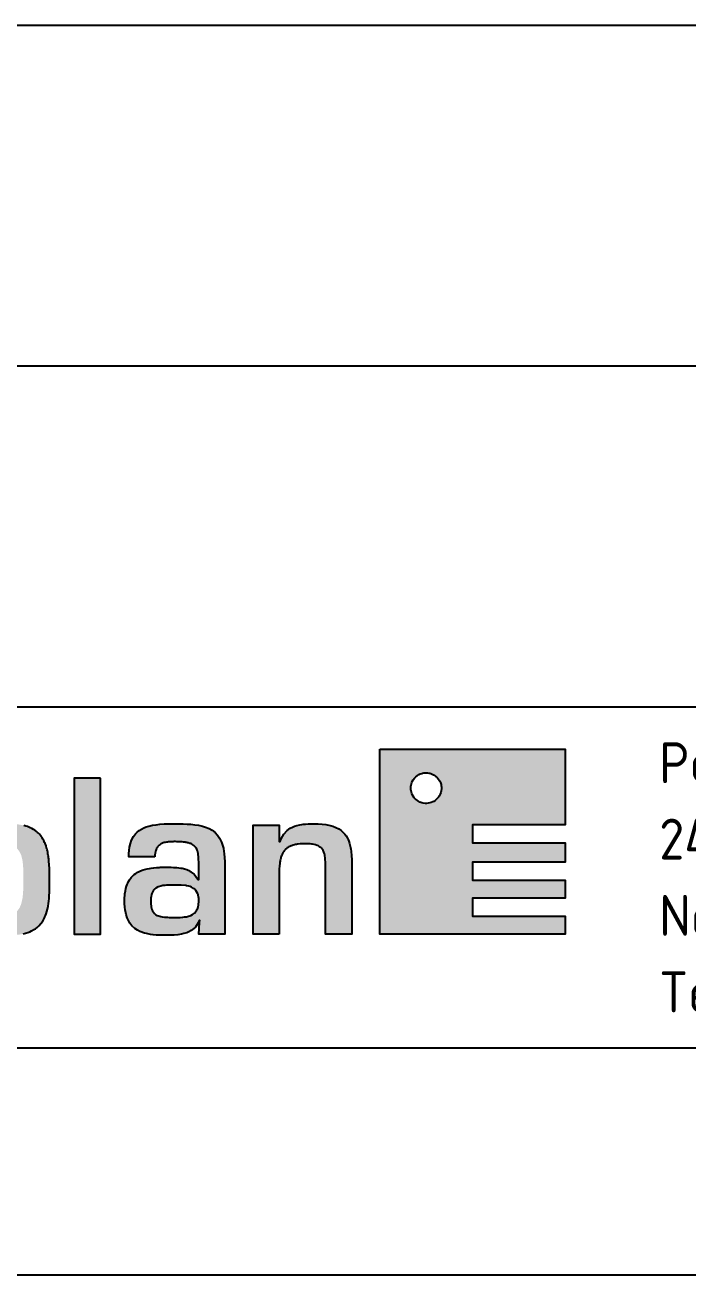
# Model space of a CAD drawing. Header units: millimetres. Extents: x 0 to 29700, y 0 to 21000.
# Drawn here: x 14661 to 17577, y 0 to 5500 of the extents above; entities that cross this region are included whole.
import ezdxf
from ezdxf.enums import TextEntityAlignment as Align

# ---------------------------------------------------------------- set-up
doc = ezdxf.new("R2010")
doc.units = ezdxf.units.MM
doc.header["$LTSCALE"] = 100
for name, color, linetype in [('00KAD025', 2, 'Continuous'), ('00KAD070', 5, 'Continuous'), ('BL$2----', 7, 'Continuous'), ('BL$4----', 7, 'Continuous')]:
    doc.layers.add(name, color=color, linetype=linetype)
doc.styles.add('STABICAD-018', font='ISOCP.SHX', dxfattribs={"height": 180})
doc.styles.add('STABICAD-025', font='ISOCP.SHX', dxfattribs={"height": 250})
doc.styles.add('STABICAD-035', font='ISOCP.SHX', dxfattribs={"height": 350})
doc.styles.add('STABICAD-050', font='ISOCP.SHX', dxfattribs={"height": 500})

# ---------------------------------------------------------------- blocks, each defined once
blk = doc.blocks.new('A4-LANDSCAPE')
at = {"layer": '00KAD025', "linetype": 'Continuous'}
blk.add_line((0, 0), (297, 0), dxfattribs=at)
at = {"layer": '00KAD070', "linetype": 'Continuous'}
blk.add_line((10, 10), (287, 10), dxfattribs=at)
blk = doc.blocks.new('tb.logo')
h = blk.add_hatch(color=10)
h.paths.add_polyline_path([(46.789, 3.168), (50.866, 3.168), (50.866, 4.014), (46.789, 4.014), (46.789, 4.806), (50.866, 4.806), (50.866, 8.136), (42.711, 8.136), (42.711, 0), (50.866, 0), (50.866, 0.792), (46.789, 0.792), (46.789, 1.584), (50.866, 1.584), (50.866, 2.376), (46.789, 2.376)])
h.paths.add_polyline_path([(44.965, 5.785), (44.907, 5.768), (44.837, 5.755), (44.771, 5.75), (44.707, 5.751), (44.619, 5.762), (44.558, 5.777), (44.479, 5.806), (44.431, 5.83), (44.363, 5.872), (44.304, 5.918), (44.267, 5.953), (44.229, 5.995), (44.173, 6.074), (44.14, 6.136), (44.116, 6.192), (44.101, 6.24), (44.09, 6.283), (44.078, 6.359), (44.075, 6.423), (44.078, 6.489), (44.092, 6.574), (44.103, 6.617), (44.12, 6.666), (44.142, 6.716), (44.186, 6.794), (44.231, 6.855), (44.29, 6.918), (44.349, 6.966), (44.425, 7.015), (44.488, 7.046), (44.572, 7.076), (44.659, 7.093), (44.734, 7.099), (44.809, 7.096), (44.873, 7.087), (44.918, 7.078), (44.962, 7.064), (45.018, 7.043), (45.078, 7.013), (45.122, 6.986), (45.183, 6.943), (45.241, 6.886), (45.285, 6.834), (45.328, 6.771), (45.353, 6.726), (45.38, 6.664), (45.404, 6.589), (45.414, 6.538), (45.423, 6.464), (45.423, 6.405), (45.413, 6.302), (45.396, 6.23), (45.37, 6.16), (45.327, 6.076), (45.29, 6.021), (45.254, 5.976), (45.192, 5.916), (45.14, 5.874), (45.084, 5.838), (45.043, 5.817)], flags=16)
for points in [[(29.276, 0), (30.427, 0), (30.427, 6.855), (29.276, 6.855)], [(38.287, 4.077), (38.287, 4.798), (37.136, 4.798), (37.136, 0), (38.287, 0), (38.287, 1.954), (38.287, 2.543), (38.286, 2.734), (38.291, 2.867), (38.298, 2.993), (38.312, 3.131), (38.317, 3.169), (38.327, 3.23), (38.338, 3.284), (38.353, 3.346), (38.37, 3.404), (38.393, 3.466), (38.415, 3.518), (38.429, 3.544), (38.463, 3.605), (38.494, 3.649), (38.532, 3.695), (38.565, 3.729), (38.628, 3.782), (38.685, 3.821), (38.736, 3.849), (38.797, 3.877), (38.849, 3.897), (38.896, 3.912), (38.962, 3.929), (39.008, 3.939), (39.052, 3.948), (39.107, 3.956), (39.212, 3.968), (39.267, 3.972), (39.325, 3.974), (39.37, 3.976), (39.452, 3.976), (39.497, 3.976), (39.58, 3.973), (39.652, 3.968), (39.716, 3.961), (39.757, 3.955), (39.827, 3.942), (39.884, 3.928), (39.956, 3.904), (40.032, 3.87), (40.105, 3.821), (40.144, 3.783), (40.195, 3.72), (40.229, 3.664), (40.257, 3.598), (40.277, 3.535), (40.291, 3.478), (40.314, 3.326), (40.325, 3.121), (40.326, 2.253), (40.326, 0), (41.477, 0), (41.477, 2.361), (41.477, 3.162), (41.479, 3.275), (41.471, 3.441), (41.45, 3.642), (41.437, 3.733), (41.422, 3.816), (41.378, 3.99), (41.344, 4.087), (41.315, 4.157), (41.285, 4.22), (41.229, 4.317), (41.173, 4.394), (41.114, 4.461), (41.016, 4.551), (40.906, 4.628), (40.772, 4.697), (40.641, 4.747), (40.525, 4.781), (40.345, 4.817), (40.172, 4.839), (40.003, 4.85), (39.856, 4.853), (39.745, 4.853), (39.638, 4.851), (39.561, 4.848), (39.448, 4.841), (39.348, 4.831), (39.287, 4.823), (39.201, 4.809), (39.059, 4.776), (38.967, 4.747), (38.874, 4.709), (38.771, 4.654), (38.632, 4.552), (38.489, 4.395), (38.374, 4.197), (38.324, 4.077)]]:
    blk.add_hatch(color=152).paths.add_polyline_path(points)
h = blk.add_hatch(color=152)
h.paths.add_polyline_path([(23.709, -2.075), (24.86, -2.075), (24.86, 0.64), (24.907, 0.64), (24.949, 0.546), (25.01, 0.449), (25.078, 0.362), (25.186, 0.257), (25.281, 0.186), (25.402, 0.117), (25.579, 0.046), (25.688, 0.014), (25.88, -0.024), (25.992, -0.038), (26.296, -0.054), (26.486, -0.053), (26.6, -0.047), (26.71, -0.038), (26.875, -0.017), (26.95, -0.004), (27.022, 0.01), (27.129, 0.037), (27.233, 0.071), (27.326, 0.106), (27.391, 0.136), (27.502, 0.196), (27.562, 0.235), (27.639, 0.292), (27.715, 0.36), (27.81, 0.466), (27.887, 0.575), (27.961, 0.71), (27.985, 0.761), (28.007, 0.816), (28.036, 0.894), (28.067, 0.997), (28.093, 1.098), (28.118, 1.223), (28.138, 1.345), (28.152, 1.451), (28.163, 1.564), (28.173, 1.699), (28.18, 1.828), (28.185, 1.981), (28.187, 2.107), (28.187, 2.24), (28.187, 2.308), (28.187, 2.4), (28.187, 2.483), (28.186, 2.572), (28.184, 2.679), (28.182, 2.772), (28.178, 2.886), (28.171, 3.046), (28.158, 3.215), (28.149, 3.304), (28.142, 3.361), (28.136, 3.413), (28.129, 3.46), (28.117, 3.529), (28.105, 3.599), (28.092, 3.658), (28.079, 3.714), (28.068, 3.759), (28.056, 3.802), (28.032, 3.877), (28.005, 3.955), (27.994, 3.983), (27.971, 4.037), (27.933, 4.116), (27.897, 4.181), (27.857, 4.246), (27.819, 4.298), (27.784, 4.343), (27.742, 4.392), (27.696, 4.439), (27.66, 4.472), (27.629, 4.499), (27.608, 4.516), (27.539, 4.567), (27.481, 4.604), (27.411, 4.644), (27.335, 4.681), (27.271, 4.708), (27.211, 4.73), (27.138, 4.754), (27.055, 4.777), (26.972, 4.796), (26.885, 4.812), (26.804, 4.825), (26.705, 4.837), (26.634, 4.843), (26.531, 4.849), (26.454, 4.852), (26.373, 4.853), (26.285, 4.853), (26.192, 4.85), (26.071, 4.844), (25.976, 4.835), (25.872, 4.821), (25.785, 4.805), (25.738, 4.795), (25.665, 4.776), (25.562, 4.744), (25.519, 4.727), (25.446, 4.696), (25.376, 4.661), (25.311, 4.622), (25.247, 4.579), (25.187, 4.532), (25.119, 4.469), (25.056, 4.401), (25.009, 4.342), (24.979, 4.3), (24.941, 4.242), (24.904, 4.179), (24.875, 4.124), (24.857, 4.088), (24.852, 4.077), (24.815, 4.077), (24.819, 4.135), (24.822, 4.187), (24.826, 4.257), (24.83, 4.311), (24.833, 4.36), (24.838, 4.435), (24.842, 4.503), (24.846, 4.573), (24.85, 4.63), (24.852, 4.66), (24.857, 4.749), (24.86, 4.798), (23.709, 4.798)])
h.paths.add_polyline_path([(24.939, 3.401), (24.966, 3.481), (25.038, 3.623), (25.062, 3.657), (25.124, 3.728), (25.167, 3.767), (25.254, 3.827), (25.356, 3.878), (25.413, 3.899), (25.499, 3.924), (25.583, 3.942), (25.639, 3.952), (25.702, 3.96), (25.795, 3.969), (25.866, 3.973), (25.924, 3.975), (26.19, 3.969), (26.357, 3.947), (26.581, 3.878), (26.682, 3.821), (26.784, 3.735), (26.868, 3.623), (26.939, 3.472), (26.997, 3.234), (27.018, 3.056), (27.028, 2.901), (27.034, 2.698), (27.036, 2.552), (27.036, 2.274), (27.033, 2.037), (27.019, 1.773), (26.997, 1.58), (26.941, 1.329), (26.867, 1.156), (26.82, 1.085), (26.762, 1.019), (26.662, 0.944), (26.536, 0.886), (26.425, 0.856), (26.229, 0.83), (26.108, 0.824), (25.988, 0.823), (25.804, 0.829), (25.711, 0.838), (25.572, 0.859), (25.421, 0.899), (25.302, 0.95), (25.199, 1.015), (25.097, 1.111), (25.011, 1.241), (24.942, 1.416), (24.905, 1.572), (24.885, 1.711), (24.872, 1.858), (24.864, 1.999), (24.861, 2.104), (24.86, 2.244), (24.86, 2.348), (24.86, 2.55), (24.862, 2.696), (24.865, 2.822), (24.869, 2.926), (24.888, 3.147), (24.899, 3.222), (24.918, 3.322)], flags=16)
h = blk.add_hatch(color=152)
h.paths.add_polyline_path([(32.435, 4.715), (32.328, 4.671), (32.224, 4.618), (32.133, 4.559), (32.046, 4.488), (31.964, 4.405), (31.88, 4.292), (31.793, 4.126), (31.745, 3.991), (31.706, 3.831), (31.683, 3.679), (31.673, 3.542), (31.669, 3.4), (32.821, 3.4), (32.821, 3.444), (32.823, 3.491), (32.829, 3.54), (32.831, 3.563), (32.844, 3.633), (32.856, 3.675), (32.876, 3.735), (32.905, 3.795), (32.94, 3.846), (32.976, 3.887), (33.009, 3.916), (33.048, 3.945), (33.087, 3.968), (33.143, 3.994), (33.183, 4.009), (33.231, 4.023), (33.273, 4.033), (33.323, 4.043), (33.37, 4.05), (33.431, 4.057), (33.513, 4.063), (33.57, 4.065), (33.628, 4.066), (33.671, 4.067), (33.73, 4.067), (33.789, 4.066), (33.852, 4.065), (33.909, 4.063), (33.969, 4.06), (34.019, 4.056), (34.077, 4.05), (34.134, 4.043), (34.178, 4.036), (34.242, 4.024), (34.282, 4.014), (34.368, 3.988), (34.423, 3.965), (34.482, 3.934), (34.534, 3.896), (34.582, 3.851), (34.625, 3.799), (34.658, 3.737), (34.684, 3.678), (34.704, 3.611), (34.719, 3.54), (34.729, 3.477), (34.736, 3.409), (34.743, 3.317), (34.749, 3.132), (34.749, 2.429), (34.749, 2.395), (34.713, 2.395), (34.692, 2.435), (34.655, 2.496), (34.593, 2.577), (34.576, 2.597), (34.541, 2.634), (34.509, 2.664), (34.472, 2.695), (34.445, 2.715), (34.416, 2.736), (34.351, 2.775), (34.314, 2.795), (34.308, 2.798), (34.28, 2.811), (34.218, 2.836), (34.122, 2.868), (34.074, 2.881), (34.012, 2.895), (33.966, 2.904), (33.875, 2.917), (33.791, 2.927), (33.758, 2.93), (33.638, 2.937), (33.541, 2.941), (33.487, 2.942), (33.41, 2.943), (33.333, 2.943), (33.271, 2.943), (33.174, 2.942), (33.102, 2.94), (33.055, 2.939), (33.007, 2.937), (32.89, 2.929), (32.769, 2.918), (32.66, 2.904), (32.576, 2.891), (32.473, 2.87), (32.418, 2.857), (32.31, 2.826), (32.193, 2.783), (32.135, 2.757), (32.032, 2.703), (31.984, 2.672), (31.914, 2.622), (31.851, 2.567), (31.822, 2.539), (31.776, 2.488), (31.744, 2.448), (31.703, 2.39), (31.659, 2.316), (31.622, 2.24), (31.595, 2.176), (31.57, 2.103), (31.543, 2.005), (31.52, 1.897), (31.501, 1.766), (31.496, 1.704), (31.489, 1.599), (31.487, 1.488), (31.489, 1.348), (31.499, 1.185), (31.515, 1.061), (31.536, 0.942), (31.556, 0.857), (31.603, 0.711), (31.656, 0.593), (31.721, 0.48), (31.81, 0.366), (31.932, 0.253), (32.059, 0.168), (32.164, 0.115), (32.356, 0.045), (32.452, 0.02), (32.62, -0.013), (32.737, -0.028), (32.875, -0.041), (33.09, -0.052), (33.221, -0.054), (33.384, -0.054), (33.529, -0.052), (33.673, -0.045), (33.829, -0.03), (33.983, -0.006), (34.097, 0.02), (34.224, 0.061), (34.316, 0.101), (34.421, 0.159), (34.534, 0.246), (34.599, 0.312), (34.723, 0.499), (34.768, 0.603), (34.795, 0.603), (34.788, 0.505), (34.749, 0), (35.901, 0), (35.901, 3.007), (35.901, 3.176), (35.871, 3.548), (35.859, 3.627), (35.831, 3.779), (35.798, 3.907), (35.75, 4.049), (35.666, 4.222), (35.578, 4.352), (35.471, 4.466), (35.336, 4.57), (35.205, 4.644), (35.048, 4.708), (34.915, 4.748), (34.743, 4.786), (34.578, 4.811), (34.405, 4.83), (34.246, 4.841), (34.056, 4.849), (33.889, 4.852), (33.736, 4.853), (33.572, 4.853), (33.436, 4.851), (33.234, 4.845), (33.035, 4.832), (32.871, 4.814), (32.716, 4.789), (32.554, 4.752)])
h.paths.add_polyline_path([(33.077, 2.116), (33.174, 2.134), (33.26, 2.145), (33.329, 2.15), (33.421, 2.154), (33.486, 2.156), (33.565, 2.157), (33.667, 2.157), (33.745, 2.157), (33.833, 2.156), (33.972, 2.152), (34.173, 2.134), (34.214, 2.128), (34.317, 2.105), (34.364, 2.091), (34.426, 2.067), (34.478, 2.041), (34.524, 2.012), (34.57, 1.976), (34.618, 1.928), (34.668, 1.852), (34.702, 1.777), (34.723, 1.715), (34.738, 1.635), (34.746, 1.561), (34.749, 1.468), (34.748, 1.412), (34.744, 1.351), (34.734, 1.273), (34.722, 1.213), (34.703, 1.147), (34.681, 1.091), (34.648, 1.028), (34.622, 0.99), (34.565, 0.927), (34.524, 0.892), (34.48, 0.863), (34.406, 0.824), (34.349, 0.802), (34.298, 0.786), (34.213, 0.766), (34.128, 0.753), (34.046, 0.744), (33.936, 0.736), (33.852, 0.733), (33.774, 0.732), (33.709, 0.732), (33.598, 0.732), (33.524, 0.733), (33.45, 0.735), (33.371, 0.738), (33.315, 0.741), (33.236, 0.748), (33.139, 0.76), (33.081, 0.771), (33.033, 0.782), (32.984, 0.797), (32.919, 0.823), (32.865, 0.852), (32.797, 0.905), (32.751, 0.96), (32.71, 1.03), (32.691, 1.078), (32.672, 1.138), (32.659, 1.2), (32.649, 1.265), (32.644, 1.315), (32.64, 1.38), (32.638, 1.455), (32.639, 1.53), (32.642, 1.577), (32.651, 1.652), (32.669, 1.737), (32.686, 1.792), (32.727, 1.88), (32.763, 1.933), (32.815, 1.989), (32.861, 2.025), (32.953, 2.077)], flags=16)
at = {"color": 10}
for points in [[(42.711, 8.136), (50.866, 8.136), (50.866, 4.806), (46.789, 4.806), (46.789, 4.014), (50.866, 4.014), (50.866, 3.168), (46.789, 3.168), (46.789, 2.376), (50.866, 2.376), (50.866, 1.584), (46.789, 1.584), (46.789, 0.792), (50.866, 0.792), (50.866, 0), (42.711, 0), (42.711, 8.136)], [(44.746, 7.099), (44.809, 7.096), (44.873, 7.087), (44.918, 7.078), (44.962, 7.064), (45.018, 7.043), (45.078, 7.013), (45.122, 6.986), (45.164, 6.956), (45.197, 6.928), (45.241, 6.886), (45.285, 6.834), (45.328, 6.771), (45.353, 6.726), (45.38, 6.664), (45.404, 6.589), (45.414, 6.538), (45.423, 6.464), (45.423, 6.405), (45.413, 6.302), (45.396, 6.23), (45.37, 6.16), (45.327, 6.076), (45.29, 6.021), (45.254, 5.976), (45.192, 5.916), (45.14, 5.874), (45.084, 5.838), (45.043, 5.817), (44.965, 5.785), (44.907, 5.768), (44.837, 5.755), (44.771, 5.75), (44.707, 5.751), (44.619, 5.762), (44.558, 5.777), (44.479, 5.806), (44.431, 5.83), (44.363, 5.872), (44.304, 5.918), (44.267, 5.953), (44.229, 5.995), (44.173, 6.074), (44.14, 6.136), (44.116, 6.192), (44.101, 6.24), (44.09, 6.283), (44.078, 6.359), (44.075, 6.423), (44.078, 6.489), (44.092, 6.574), (44.103, 6.617), (44.12, 6.666), (44.142, 6.716), (44.186, 6.794), (44.231, 6.855), (44.29, 6.918), (44.349, 6.966), (44.425, 7.015), (44.488, 7.046), (44.555, 7.07), (44.593, 7.08), (44.642, 7.09), (44.678, 7.095), (44.718, 7.098), (44.735, 7.099), (44.746, 7.099)]]:
    blk.add_lwpolyline(points, dxfattribs=at)
at = {"color": 152}
for points in [[(30.427, 6.855), (29.276, 6.855), (29.276, 0), (30.427, 0), (30.427, 6.855)], [(27.022, 0.01), (27.129, 0.037), (27.233, 0.071), (27.326, 0.106), (27.391, 0.136), (27.502, 0.196), (27.562, 0.235), (27.639, 0.292), (27.715, 0.36), (27.81, 0.466), (27.887, 0.575), (27.961, 0.71), (27.985, 0.761), (28.007, 0.816), (28.036, 0.894), (28.067, 0.997), (28.093, 1.098), (28.118, 1.223), (28.138, 1.345), (28.152, 1.451), (28.163, 1.564), (28.173, 1.699), (28.18, 1.828), (28.185, 1.981), (28.187, 2.107), (28.187, 2.24), (28.187, 2.308), (28.187, 2.4), (28.187, 2.483), (28.186, 2.572), (28.184, 2.679), (28.182, 2.772), (28.178, 2.886), (28.171, 3.046), (28.158, 3.215), (28.149, 3.304), (28.142, 3.361), (28.136, 3.413), (28.129, 3.46), (28.117, 3.529), (28.105, 3.599), (28.092, 3.658), (28.079, 3.714), (28.068, 3.759), (28.056, 3.802), (28.032, 3.877), (28.005, 3.955), (27.994, 3.983), (27.971, 4.037), (27.933, 4.116), (27.897, 4.181), (27.857, 4.246), (27.819, 4.298), (27.784, 4.343), (27.742, 4.392), (27.696, 4.439), (27.66, 4.472), (27.629, 4.499), (27.608, 4.516), (27.539, 4.567), (27.481, 4.604), (27.411, 4.644), (27.335, 4.681), (27.271, 4.708), (27.211, 4.73), (27.138, 4.754), (27.055, 4.777)], [(32.821, 3.4), (31.669, 3.4), (31.673, 3.542), (31.683, 3.679), (31.706, 3.831), (31.745, 3.991), (31.793, 4.126), (31.88, 4.292), (31.964, 4.405), (32.046, 4.488), (32.133, 4.559), (32.224, 4.618), (32.328, 4.671), (32.435, 4.715), (32.554, 4.752), (32.716, 4.789), (32.871, 4.814), (33.035, 4.832), (33.234, 4.845), (33.436, 4.851), (33.572, 4.853), (33.736, 4.853), (33.889, 4.852), (34.056, 4.849), (34.246, 4.841), (34.405, 4.83), (34.578, 4.811), (34.743, 4.786), (34.915, 4.748), (35.048, 4.708), (35.205, 4.644), (35.336, 4.57), (35.471, 4.466), (35.578, 4.352), (35.666, 4.222), (35.75, 4.049), (35.798, 3.907), (35.831, 3.779), (35.859, 3.627), (35.871, 3.548), (35.901, 3.176), (35.901, 3.007), (35.901, 0), (34.749, 0), (34.788, 0.505), (34.795, 0.603), (34.768, 0.603), (34.723, 0.499), (34.599, 0.312), (34.534, 0.246), (34.421, 0.159), (34.316, 0.101), (34.224, 0.061), (34.097, 0.02), (33.983, -0.006), (33.829, -0.03), (33.673, -0.045), (33.529, -0.052), (33.384, -0.054), (33.221, -0.054), (33.09, -0.052), (32.875, -0.041), (32.737, -0.028), (32.62, -0.013), (32.452, 0.02), (32.356, 0.045), (32.164, 0.115), (32.059, 0.168), (31.932, 0.253), (31.81, 0.366), (31.721, 0.48), (31.656, 0.593), (31.603, 0.711), (31.556, 0.857), (31.536, 0.942), (31.515, 1.061), (31.499, 1.185), (31.489, 1.348), (31.487, 1.488), (31.489, 1.599), (31.496, 1.704), (31.501, 1.766), (31.52, 1.897), (31.543, 2.005), (31.57, 2.103), (31.595, 2.176), (31.622, 2.24), (31.659, 2.316), (31.703, 2.39), (31.744, 2.448), (31.776, 2.488), (31.822, 2.539), (31.851, 2.567), (31.914, 2.622), (31.984, 2.672), (32.032, 2.703), (32.135, 2.757), (32.193, 2.783), (32.31, 2.826), (32.418, 2.857), (32.473, 2.87), (32.576, 2.891), (32.66, 2.904), (32.769, 2.918), (32.89, 2.929), (33.007, 2.937), (33.055, 2.939), (33.102, 2.94), (33.174, 2.942), (33.271, 2.943), (33.333, 2.943), (33.41, 2.943), (33.487, 2.942), (33.541, 2.941), (33.638, 2.937), (33.758, 2.93), (33.791, 2.927), (33.875, 2.917), (33.966, 2.904), (34.012, 2.895), (34.074, 2.881), (34.122, 2.868), (34.218, 2.836), (34.28, 2.811), (34.308, 2.798), (34.314, 2.795), (34.351, 2.775), (34.416, 2.736), (34.445, 2.715), (34.472, 2.695), (34.509, 2.664), (34.541, 2.634), (34.576, 2.597), (34.593, 2.577), (34.655, 2.496), (34.692, 2.435), (34.713, 2.395), (34.749, 2.395), (34.749, 2.429), (34.749, 3.132), (34.743, 3.317), (34.736, 3.409), (34.729, 3.477), (34.719, 3.54), (34.704, 3.611), (34.69, 3.658), (34.676, 3.695), (34.658, 3.737), (34.633, 3.783), (34.614, 3.812), (34.582, 3.851), (34.534, 3.896), (34.494, 3.925), (34.468, 3.942), (34.423, 3.965), (34.381, 3.983), (34.358, 3.991), (34.282, 4.014), (34.26, 4.02), (34.228, 4.027), (34.178, 4.036), (34.147, 4.041), (34.123, 4.045), (34.077, 4.05), (34.019, 4.056), (33.969, 4.06), (33.909, 4.063), (33.869, 4.065), (33.835, 4.066), (33.789, 4.066), (33.73, 4.067), (33.671, 4.067), (33.628, 4.066), (33.57, 4.065), (33.533, 4.063), (33.499, 4.062), (33.453, 4.058), (33.413, 4.055), (33.37, 4.05), (33.323, 4.043), (33.273, 4.033), (33.231, 4.023), (33.183, 4.009), (33.143, 3.994), (33.092, 3.97), (33.08, 3.964), (33.048, 3.945), (33.009, 3.916), (32.99, 3.899), (32.964, 3.873), (32.948, 3.855), (32.935, 3.837), (32.916, 3.81), (32.896, 3.776), (32.884, 3.75), (32.872, 3.722), (32.856, 3.675), (32.849, 3.653), (32.841, 3.616), (32.831, 3.563), (32.829, 3.54), (32.823, 3.491), (32.821, 3.444), (32.821, 3.4)], [(38.287, 0), (37.136, 0), (37.136, 4.798), (38.287, 4.798), (38.287, 4.077), (38.324, 4.077), (38.374, 4.197), (38.489, 4.395), (38.632, 4.552), (38.771, 4.654), (38.874, 4.709), (38.967, 4.747), (39.059, 4.776), (39.201, 4.809), (39.287, 4.823), (39.348, 4.831), (39.448, 4.841), (39.561, 4.848), (39.638, 4.851), (39.745, 4.853), (39.856, 4.853), (40.003, 4.85), (40.172, 4.839), (40.345, 4.817), (40.525, 4.781), (40.641, 4.747), (40.772, 4.697), (40.906, 4.628), (41.016, 4.551), (41.114, 4.461), (41.173, 4.394), (41.229, 4.317), (41.285, 4.22), (41.315, 4.157), (41.344, 4.087), (41.378, 3.99), (41.422, 3.816), (41.437, 3.733), (41.45, 3.642), (41.471, 3.441), (41.479, 3.275), (41.477, 3.162), (41.477, 2.361), (41.477, 0), (40.326, 0), (40.326, 2.253), (40.325, 3.121), (40.314, 3.326), (40.291, 3.478), (40.277, 3.535), (40.257, 3.598), (40.235, 3.65), (40.221, 3.676), (40.195, 3.72), (40.144, 3.783), (40.118, 3.808), (40.091, 3.83), (40.05, 3.858), (40.011, 3.879), (39.956, 3.904), (39.884, 3.928), (39.827, 3.942), (39.757, 3.955), (39.716, 3.961), (39.652, 3.968), (39.595, 3.972), (39.565, 3.973), (39.497, 3.976), (39.467, 3.976), (39.444, 3.976), (39.37, 3.976), (39.325, 3.974), (39.286, 3.973), (39.248, 3.97), (39.212, 3.968), (39.116, 3.957), (39.092, 3.954), (39.052, 3.948), (39.008, 3.939), (38.962, 3.929), (38.896, 3.912), (38.866, 3.902), (38.831, 3.89), (38.808, 3.881), (38.79, 3.873), (38.751, 3.856), (38.717, 3.838), (38.697, 3.827), (38.678, 3.815), (38.642, 3.792), (38.619, 3.774), (38.57, 3.733), (38.555, 3.718), (38.547, 3.711), (38.522, 3.683), (38.504, 3.661), (38.485, 3.635), (38.471, 3.616), (38.46, 3.598), (38.429, 3.544), (38.422, 3.531), (38.411, 3.508), (38.399, 3.48), (38.387, 3.451), (38.376, 3.419), (38.366, 3.39), (38.353, 3.346), (38.338, 3.284), (38.331, 3.247), (38.324, 3.213), (38.317, 3.169), (38.314, 3.146), (38.311, 3.126), (38.298, 2.993), (38.291, 2.867), (38.286, 2.734), (38.287, 2.543), (38.287, 1.954), (38.287, 0)], [(34.171, 2.135), (33.972, 2.152), (33.833, 2.156), (33.745, 2.157), (33.667, 2.157), (33.565, 2.157), (33.486, 2.156), (33.421, 2.154), (33.329, 2.15), (33.26, 2.145), (33.174, 2.134), (33.077, 2.116), (32.968, 2.081), (32.94, 2.069), (32.861, 2.025), (32.815, 1.989), (32.763, 1.933), (32.727, 1.88), (32.686, 1.792), (32.669, 1.737), (32.651, 1.652), (32.642, 1.577), (32.639, 1.53), (32.638, 1.455), (32.64, 1.38), (32.644, 1.315), (32.649, 1.265), (32.659, 1.2), (32.672, 1.138), (32.691, 1.078), (32.71, 1.03), (32.751, 0.96), (32.797, 0.905), (32.865, 0.852), (32.919, 0.823), (32.984, 0.797), (33.033, 0.782), (33.081, 0.771), (33.139, 0.76), (33.236, 0.748), (33.315, 0.741), (33.371, 0.738), (33.45, 0.735), (33.524, 0.733), (33.598, 0.732), (33.709, 0.732), (33.774, 0.732), (33.852, 0.733), (33.936, 0.736), (34.046, 0.744), (34.128, 0.753), (34.213, 0.766), (34.298, 0.786), (34.349, 0.802), (34.406, 0.824), (34.48, 0.863), (34.524, 0.892), (34.565, 0.927), (34.622, 0.99), (34.648, 1.028), (34.681, 1.091), (34.703, 1.147), (34.722, 1.213), (34.734, 1.273), (34.744, 1.351), (34.748, 1.412), (34.749, 1.468), (34.746, 1.561), (34.738, 1.635), (34.727, 1.693), (34.716, 1.736), (34.702, 1.777), (34.668, 1.852), (34.627, 1.915), (34.604, 1.942), (34.57, 1.976), (34.524, 2.012), (34.478, 2.041), (34.426, 2.067), (34.364, 2.091), (34.317, 2.105), (34.214, 2.128), (34.181, 2.133), (34.171, 2.135)]]:
    blk.add_lwpolyline(points, dxfattribs=at)
blk = doc.blocks.new('Title block')
at = {"color": 7, "linetype": 'Continuous'}
for p, q in [((-180, 55), (-10, 55)), ((-180, 40), (-10, 40)), ((-180, 25), (-10, 25))]:
    blk.add_line(p, q, dxfattribs=at)
blk.add_blockref('tb.logo', (-177.5, 15))
at = {"linetype": 'Continuous', "style": 'STABICAD-018'}
for s, p in [('Postbus 128', (-122.5, 22.54)), ('2410 AC  Bodegraven', (-122.5, 19.18)), ('Nederland', (-122.5, 15.82)), ('Tel: 0172-650265', (-122.5, 12.46))]:
    blk.add_text(s, height=1.8, dxfattribs=at).set_placement(p, align=Align.MIDDLE_LEFT)
at = {"linetype": 'Continuous'}
for tag, height, style, p in [('DW_DISCIPLINE', 2.5, 'STABICAD-025', (-40, 52.5)), ('DW_PHASE', 2.5, 'STABICAD-025', (-40, 47.5)), ('PR_DESCRIPTION', 3.5, 'STABICAD-035', (-177.5, 45)), ('DW_TYPE', 2.5, 'STABICAD-025', (-40, 42.5)), ('DW_DATE', 2.5, 'STABICAD-025', (-40, 37.5)), ('DW_DESCRIPTION', 2.5, 'STABICAD-025', (-177.5, 33.3)), ('DW_INITIALS', 2.5, 'STABICAD-025', (-40, 32.5)), ('DW_DESCRIPTION2', 2.5, 'STABICAD-025', (-177.5, 29.2)), ('DW_SCALE', 2.5, 'STABICAD-025', (-40, 27.5)), ('DW_PAPERSIZE', 5, 'STABICAD-050', (-41.5, 15)), ('MOD_CODE_', 5, 'STABICAD-050', (-24.5, 15))]:
    blk.add_attdef(tag, text='', height=height, dxfattribs=dict(at, style=style)).set_placement(p, align=Align.MIDDLE_LEFT)
at = {"linetype": 'Continuous', "style": 'STABICAD-025'}
blk.add_attdef('DW_NAME', text='', height=2.5, dxfattribs=at).set_placement((-12.5, 3.75), align=Align.RIGHT)

msp = doc.modelspace()

# ---------------------------------------------------------------- block references
at = {"layer": 'BL$2----', "xscale": 100, "yscale": 100, "zscale": 100}
msp.add_blockref('A4-LANDSCAPE', (0, 0), dxfattribs=at)
at = {"layer": 'BL$4----', "xscale": 100, "yscale": 100, "zscale": 100}
msp.add_blockref('Title block', (29700, 0), dxfattribs=at)

doc.saveas('drawing.dxf')
